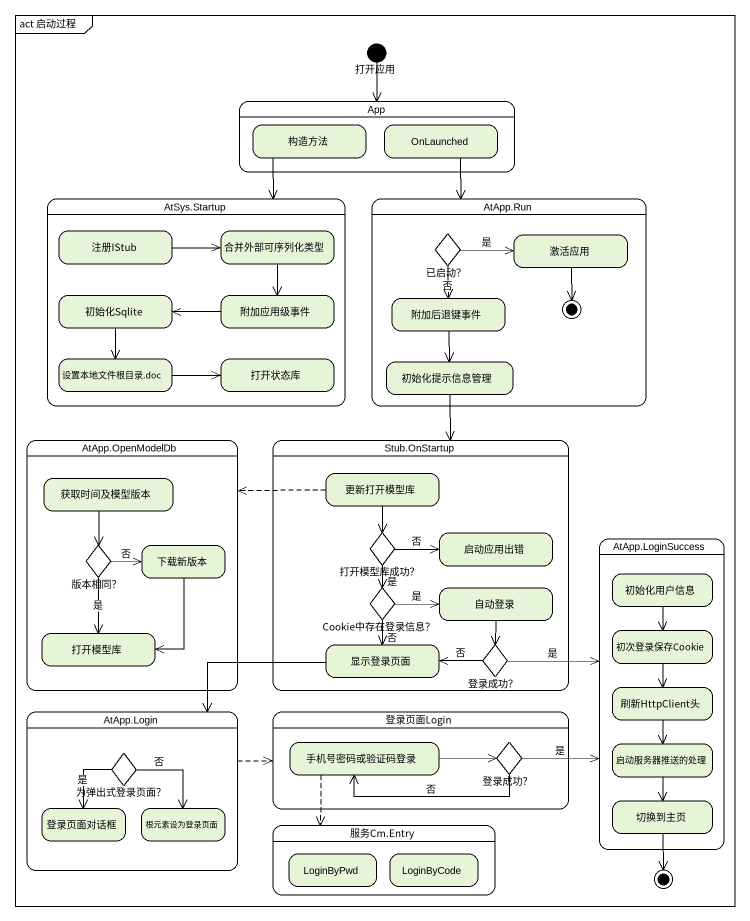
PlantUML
@startuml
mainframe act 启动过程
hide empty description
state 打开应用 <<start>>
state App {
  state 构造方法
  state OnLaunched
}
state "AtSys.Startup" as AtSys_Startup {
  state 注册IStub
  state 合并外部可序列化类型
  state 初始化Sqlite
  state 附加应用级事件
  state "设置本地文件根目录.doc" as 设置本地文件根目录_doc
  state 打开状态库
}
state "AtApp.Run" as AtApp_Run {
  state "已启动？" as 已启动 <<choice>>
  state 激活应用
  state 附加后退键事件
  state 初始化提示信息管理
  激活应用 --> [*]
}
state "AtApp.OpenModelDb" as AtApp_OpenModelDb {
  state 获取时间及模型版本
  state "版本相同？" as 版本相同 <<choice>>
  state 下载新版本
  state 打开模型库
}
state "Stub.OnStartup" as Stub_OnStartup {
  state 更新打开模型库
  state "打开模型库成功？" as 打开模型库成功 <<choice>>
  state 启动应用出错
  state "Cookie中存在登录信息？" as Cookie中存在登录信息 <<choice>>
  state 自动登录
  state 显示登录页面
  state "登录成功？" as 登录成功 <<choice>>
}
state "AtApp.LoginSuccess" as AtApp_LoginSuccess {
  state 初始化用户信息
  state 初次登录保存Cookie
  state 刷新HttpClient头
  state 启动服务器推送的处理
  state 切换到主页
}
state "AtApp.Login" as AtApp_Login {
  state "为弹出式登录页面？" as 为弹出式登录页面 <<choice>>
  state 登录页面对话框
  state 根元素设为登录页面
}
state 登录页面Login {
  state 手机号密码或验证码登录
  state "登录成功？" as 登录成功_2 <<choice>>
}
state "服务Cm.Entry" as 服务Cm_Entry {
  state LoginByPwd
  state LoginByCode
}
state final2 <<end>>
打开应用 --> App
构造方法 --> AtSys_Startup
OnLaunched --> AtApp_Run
注册IStub -right-> 合并外部可序列化类型
合并外部可序列化类型 --> 附加应用级事件
已启动 -right-> 激活应用 : 是
已启动 --> 附加后退键事件 : 否
初始化Sqlite --> 设置本地文件根目录_doc
附加应用级事件 -left-> 初始化Sqlite
附加后退键事件 --> 初始化提示信息管理
设置本地文件根目录_doc -right-> 打开状态库
初始化提示信息管理 --> Stub_OnStartup
获取时间及模型版本 --> 版本相同
更新打开模型库 -left[dashed]-> AtApp_OpenModelDb
更新打开模型库 --> 打开模型库成功
版本相同 -right-> 下载新版本 : 否
版本相同 --> 打开模型库 : 是
下载新版本 --> 打开模型库
打开模型库成功 -right-> 启动应用出错 : 否
打开模型库成功 --> Cookie中存在登录信息 : 是
Cookie中存在登录信息 -right-> 自动登录 : 是
Cookie中存在登录信息 --> 显示登录页面 : 否
自动登录 --> 登录成功
初始化用户信息 --> 初次登录保存Cookie
初次登录保存Cookie --> 刷新HttpClient头
显示登录页面 -left-> AtApp_Login
登录成功 -right-> AtApp_LoginSuccess : 是
登录成功 -left-> 显示登录页面 : 否
AtApp_Login -right[dashed]-> 登录页面Login
刷新HttpClient头 --> 启动服务器推送的处理
为弹出式登录页面 --> 登录页面对话框 : 是
为弹出式登录页面 --> 根元素设为登录页面 : 否
手机号密码或验证码登录 -right-> 登录成功_2
手机号密码或验证码登录 -[dashed]-> 服务Cm_Entry
登录成功_2 -right-> AtApp_LoginSuccess : 是
登录成功_2 -left-> 手机号密码或验证码登录 : 否
启动服务器推送的处理 --> 切换到主页
切换到主页 --> final2
@enduml
